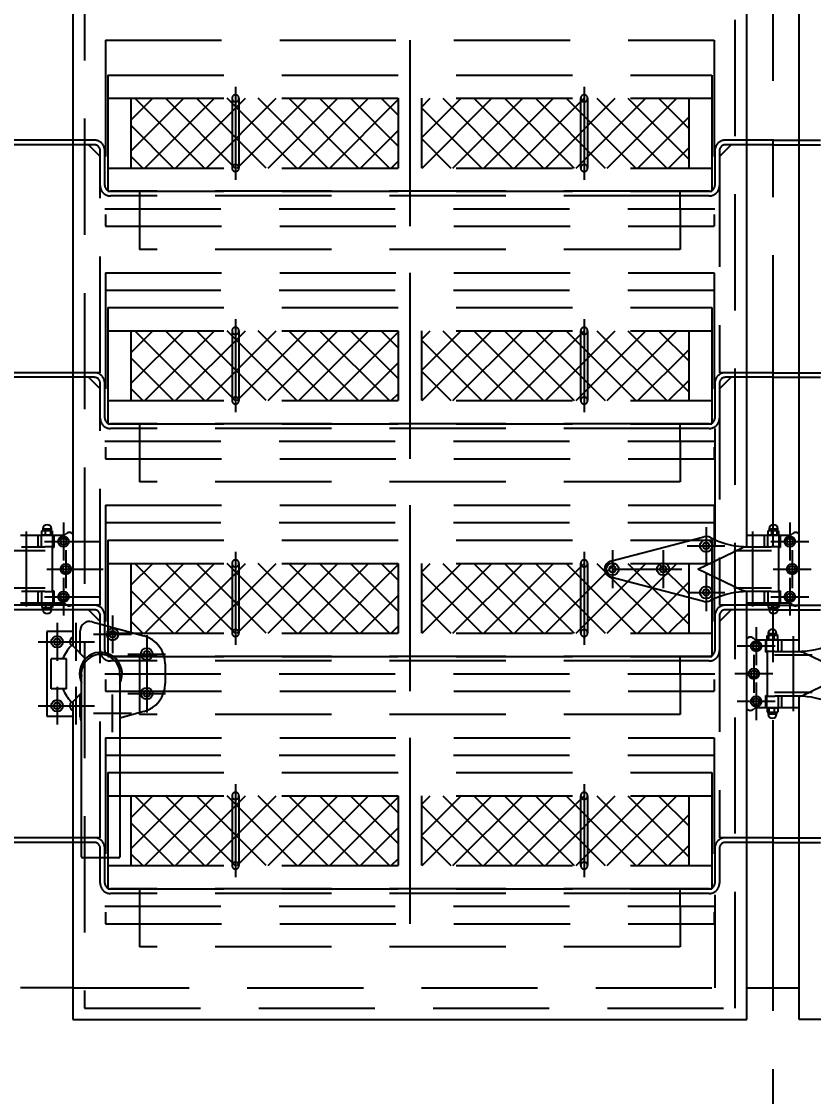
# Model space of a CAD drawing. Header units: inches. Extents: x -500 to 11380, y -200 to 8200.
# Drawn here: x 1523 to 2205, y 4965 to 5889 of the extents above; entities that cross this region are included whole.
import ezdxf

# ---------------------------------------------------------------- set-up
doc = ezdxf.new("R2010")
doc.units = ezdxf.units.IN
doc.header["$LTSCALE"] = 200
doc.linetypes.add('CENTER', pattern=[2, 1.25, -0.25, 0.25, -0.25])
doc.linetypes.add('DASHED', pattern=[0.75, 0.5, -0.25])
for name, color, linetype in [('1轮廓实线层', 7, 'Continuous'), ('3中心线层', 1, 'CENTER'), ('4虚线层', 6, 'DASHED'), ('7标注层', 4, 'Continuous')]:
    doc.layers.add(name, color=color, linetype=linetype)
doc.styles.add('TH_GBDIM', font='romans.shx', dxfattribs={"width": 0.8, "bigfont": 'gbcbig.shx'})
doc.dimstyles.new('TH_GBDIM', dxfattribs={"dimscale": 20, "dimtxt": 3.5, "dimasz": 2.5, "dimexe": 2, "dimexo": 0, "dimgap": 1.5, "dimtad": 1, "dimdec": 1, "dimdsep": 46, "dimtxsty": 'TH_GBDIM', "dimcen": 2.5, "dimclrd": 130, "dimclre": 130, "dimclrt": 3, "dimadec": 0, "dimazin": 2, "dimtfac": 0.714286, "dimtdec": 1, "dimtmove": 0, "dimatfit": 3, "dimfxl": 0, "dimtzin": 0, "dimlwd": -1, "dimlwe": -1, "dimarcsym": 0})

# ---------------------------------------------------------------- blocks, each defined once
blk = doc.blocks.new('*D43')
at = {"layer": '7标注层', "color": 130, "transparency": 16777216}
for p, q in [((1779.97, 7188.32), (693.84, 7188.32)), ((733.84, 4238.32), (733.84, 7138.32)), ((919.97, 4188.32), (693.84, 4188.32))]:
    blk.add_line(p, q, dxfattribs=at)
for points in [[(725.51, 7138.32), (742.17, 7138.32), (733.84, 7188.32)], [(725.51, 4238.32), (742.17, 4238.32), (733.84, 4188.32)]]:
    blk.add_solid(points, dxfattribs=at)
at = {"layer": 'Defpoints', "color": 0, "transparency": 16777216}
for p in [(733.84, 7188.32), (1779.97, 7188.32), (919.97, 4188.32)]:
    blk.add_point(p, dxfattribs=at)
at = {"layer": '7标注层', "color": 3, "transparency": 16777216, "insert": (668.84, 5688.32), "char_height": 70, "attachment_point": 5, "rotation": 90, "style": 'TH_GBDIM'}
blk.add_mtext('3000', dxfattribs=at)

msp = doc.modelspace()

# ---------------------------------------------------------------- hatches: boundary and pattern name
at = {"layer": '4虚线层'}
h = msp.add_hatch(dxfattribs=at)
h.set_pattern_fill('多孔材料', color=256, scale=15)
h.set_pattern_definition([(45, (1456.204, 5351.455), (-13.25825, 13.25825), []), (135, (1456.204, 5351.455), (-13.25825, -13.25825), [])])
h.paths.add_polyline_path([(1617.47, 5823.32), (1617.47, 5763.32), (1847.47, 5763.32), (1847.47, 5823.32)])
h.paths.add_polyline_path([(1867.47, 5823.32), (1867.47, 5763.32), (2097.47, 5763.32), (2097.47, 5823.32)])
h = msp.add_hatch(dxfattribs=at)
h.set_pattern_fill('多孔材料', color=256, scale=15)
h.set_pattern_definition([(45, (1456.204, 5151.455), (-13.25825, 13.25825), []), (135, (1456.204, 5151.455), (-13.25825, -13.25825), [])])
h.paths.add_polyline_path([(1617.47, 5623.32), (1617.47, 5563.32), (1847.47, 5563.32), (1847.47, 5623.32)])
h.paths.add_polyline_path([(1867.47, 5623.32), (1867.47, 5563.32), (2097.47, 5563.32), (2097.47, 5623.32)])
h = msp.add_hatch(dxfattribs=at)
h.set_pattern_fill('多孔材料', color=256, scale=15)
h.set_pattern_definition([(45, (1456.204, 4951.455), (-13.25825, 13.25825), []), (135, (1456.204, 4951.455), (-13.25825, -13.25825), [])])
h.paths.add_polyline_path([(1617.47, 5423.32), (1617.47, 5363.32), (1847.47, 5363.32), (1847.47, 5423.32)])
h.paths.add_polyline_path([(1867.47, 5423.32), (1867.47, 5363.32), (2097.47, 5363.32), (2097.47, 5423.32)])
h = msp.add_hatch(dxfattribs=at)
h.set_pattern_fill('多孔材料', color=256, scale=15)
h.set_pattern_definition([(45, (1456.204, 4751.455), (-13.25825, 13.25825), []), (135, (1456.204, 4751.455), (-13.25825, -13.25825), [])])
h.paths.add_polyline_path([(1617.47, 5223.32), (1617.47, 5163.32), (1847.47, 5163.32), (1847.47, 5223.32)])
h.paths.add_polyline_path([(1867.47, 5223.32), (1867.47, 5163.32), (2097.47, 5163.32), (2097.47, 5223.32)])

# ---------------------------------------------------------------- linework, layer by layer
at = {"layer": '1轮廓实线层', "color": 0}
for p, q in [((2192.47, 5347.57), (2192.47, 6351.57)), ((1567.47, 6244.37), (1567.47, 5352.26)), ((2147.47, 5437.57), (2147.47, 6249.07)), ((1522.47, 5447.57), (1537.75, 5447.57)), ((1537.75, 5446.87), (1537.75, 5447.57)), ((1537.75, 5447.57), (1539.15, 5447.57)), ((1537.75, 5438.27), (1537.75, 5446.87)), ((1539.15, 5447.57), (1541.12, 5447.57)), ((1540.42, 5438.27), (1540.42, 5446.87)), ((1541.23, 5451.45), (1540.91, 5451.34)), ((1540.91, 5447.79), (1540.91, 5451.34)), ((1540.91, 5447.79), (1541.23, 5447.68)), ((1541.12, 5447.57), (1549.71, 5447.57)), ((1541.41, 5451.57), (1541.21, 5451.49)), ((1541.21, 5447.64), (1541.41, 5447.57)), ((1541.41, 5451.57), (1542.49, 5451.57)), ((1541.81, 5452.97), (1541.81, 5451.57)), ((1541.81, 5452.97), (1549.01, 5452.97)), ((1546.32, 5451.57), (1542.49, 5451.57)), ((1544.07, 5451.34), (1546.32, 5451.57)), ((1544.07, 5447.79), (1544.07, 5451.34)), ((1546.32, 5447.57), (1544.07, 5447.79)), ((1546.32, 5451.57), (1548.57, 5451.34)), ((1546.32, 5451.57), (1549.24, 5451.57)), ((1548.57, 5447.79), (1546.32, 5447.57)), ((1548.57, 5451.34), (1549.24, 5451.57)), ((1548.57, 5447.79), (1548.57, 5451.34)), ((1549.24, 5447.57), (1548.57, 5447.79)), ((1549.01, 5451.57), (1549.01, 5452.97)), ((1549.24, 5451.57), (1549.59, 5451.45)), ((1549.24, 5451.57), (1549.41, 5451.57)), ((1549.59, 5447.68), (1549.24, 5447.57)), ((1549.61, 5451.49), (1549.41, 5451.57)), ((1549.41, 5447.57), (1549.61, 5447.64)), ((1549.71, 5447.57), (1551.11, 5447.57)), ((1549.91, 5447.79), (1549.91, 5451.34)), ((1550.41, 5438.27), (1550.41, 5446.87)), ((1551.11, 5446.87), (1551.11, 5447.57)), ((1551.11, 5447.57), (1559.31, 5447.57)), ((1551.11, 5446.87), (1551.11, 5436.87)), ((2147.47, 5447.57), (2162.75, 5447.57)), ((2162.75, 5446.87), (2162.75, 5447.57)), ((2162.75, 5447.57), (2164.15, 5447.57)), ((2162.75, 5438.27), (2162.75, 5446.87)), ((2164.15, 5447.57), (2166.12, 5447.57)), ((2165.42, 5438.27), (2165.42, 5446.87)), ((2166.23, 5451.45), (2165.91, 5451.34)), ((2165.91, 5447.79), (2165.91, 5451.34)), ((2165.91, 5447.79), (2166.23, 5447.68)), ((2166.12, 5447.57), (2174.71, 5447.57)), ((2166.41, 5451.57), (2166.21, 5451.49)), ((2166.21, 5447.64), (2166.41, 5447.57)), ((2166.41, 5451.57), (2167.49, 5451.57)), ((2166.81, 5452.97), (2166.81, 5451.57)), ((2166.81, 5452.97), (2174.01, 5452.97)), ((2171.32, 5451.57), (2167.49, 5451.57)), ((2169.07, 5451.34), (2171.32, 5451.57)), ((2169.07, 5447.79), (2169.07, 5451.34)), ((2171.32, 5447.57), (2169.07, 5447.79)), ((2171.32, 5451.57), (2173.57, 5451.34)), ((2171.32, 5451.57), (2174.24, 5451.57)), ((2173.57, 5447.79), (2171.32, 5447.57)), ((2173.57, 5451.34), (2174.24, 5451.57)), ((2173.57, 5447.79), (2173.57, 5451.34)), ((2174.24, 5447.57), (2173.57, 5447.79)), ((2174.01, 5451.57), (2174.01, 5452.97)), ((2174.24, 5451.57), (2174.59, 5451.45)), ((2174.24, 5451.57), (2174.41, 5451.57)), ((2174.59, 5447.68), (2174.24, 5447.57)), ((2174.61, 5451.49), (2174.41, 5451.57)), ((2174.41, 5447.57), (2174.61, 5447.64)), ((2174.71, 5447.57), (2176.11, 5447.57)), ((2174.91, 5447.79), (2174.91, 5451.34)), ((2175.41, 5438.27), (2175.41, 5446.87)), ((2176.11, 5446.87), (2176.11, 5447.57)), ((2176.11, 5447.57), (2184.31, 5447.57)), ((2176.11, 5446.87), (2176.11, 5436.87)), ((1523.31, 5437.57), (1543.4, 5437.57)), ((1549.71, 5437.57), (1543.4, 5437.57)), ((2030.14, 5425.09), (2110.39, 5446.06)), ((2148.31, 5437.57), (2168.4, 5437.57)), ((2174.71, 5437.57), (2168.4, 5437.57)), ((1549.91, 5399.77), (1549.91, 5436.87)), ((1551.11, 5436.87), (1549.91, 5436.87)), ((2105.3, 5418.32), (2144.08, 5436.99)), ((2174.91, 5399.77), (2174.91, 5436.87)), ((2176.11, 5436.87), (2174.91, 5436.87)), ((2110.39, 5390.58), (2030.14, 5411.54)), ((2144.08, 5399.64), (2105.3, 5418.32)), ((1543.4, 5399.07), (1523.31, 5399.07)), ((1537.75, 5389.77), (1537.75, 5398.37)), ((1540.42, 5398.37), (1540.42, 5389.77)), ((1543.4, 5399.07), (1549.71, 5399.07)), ((1549.91, 5399.77), (1551.11, 5399.77)), ((1550.41, 5398.37), (1550.41, 5389.77)), ((1551.11, 5399.77), (1551.11, 5389.77)), ((2147.47, 5030.82), (2147.47, 5399.07)), ((2168.4, 5399.07), (2148.31, 5399.07)), ((2162.75, 5389.77), (2162.75, 5398.37)), ((2165.42, 5398.37), (2165.42, 5389.77)), ((2168.4, 5399.07), (2174.71, 5399.07)), ((2174.91, 5399.77), (2176.11, 5399.77)), ((2175.41, 5398.37), (2175.41, 5389.77)), ((2176.11, 5399.77), (2176.11, 5389.77)), ((1537.75, 5389.07), (1522.47, 5389.07)), ((1537.75, 5389.07), (1537.75, 5389.77)), ((1539.15, 5389.07), (1537.75, 5389.07)), ((1541.12, 5389.07), (1539.15, 5389.07)), ((1541.23, 5388.95), (1540.91, 5388.84)), ((1540.91, 5388.84), (1540.91, 5385.29)), ((1540.91, 5385.29), (1541.23, 5385.18)), ((1549.71, 5389.07), (1541.12, 5389.07)), ((1541.41, 5389.07), (1541.21, 5388.99)), ((1541.21, 5385.14), (1541.41, 5385.07)), ((1541.41, 5385.07), (1542.49, 5385.07)), ((1541.81, 5385.07), (1541.81, 5383.67)), ((1547.87, 5383.67), (1541.81, 5383.67)), ((1546.32, 5385.07), (1542.49, 5385.07)), ((1544.07, 5388.84), (1546.32, 5389.07)), ((1544.07, 5388.84), (1544.07, 5385.29)), ((1546.32, 5385.07), (1544.07, 5385.29)), ((1546.32, 5389.07), (1548.57, 5388.84)), ((1548.57, 5385.29), (1546.32, 5385.07)), ((1549.24, 5385.07), (1546.32, 5385.07)), ((1549.01, 5383.67), (1547.87, 5383.67)), ((1548.57, 5388.84), (1549.24, 5389.07)), ((1548.57, 5388.84), (1548.57, 5385.29)), ((1549.24, 5385.07), (1548.57, 5385.29)), ((1549.01, 5383.67), (1549.01, 5385.07)), ((1549.24, 5389.07), (1549.59, 5388.95)), ((1549.59, 5385.18), (1549.24, 5385.07)), ((1549.41, 5385.07), (1549.24, 5385.07)), ((1549.61, 5388.99), (1549.41, 5389.07)), ((1549.41, 5385.07), (1549.61, 5385.14)), ((1551.11, 5389.07), (1549.71, 5389.07)), ((1549.91, 5388.84), (1549.91, 5385.29)), ((1550.41, 5389.77), (1551.11, 5389.77)), ((1551.11, 5389.77), (1551.11, 5389.07)), ((1559.31, 5389.07), (1551.11, 5389.07)), ((2162.75, 5389.07), (2147.47, 5389.07)), ((2162.75, 5389.07), (2162.75, 5389.77)), ((2164.15, 5389.07), (2162.75, 5389.07)), ((2166.12, 5389.07), (2164.15, 5389.07)), ((2166.23, 5388.95), (2165.91, 5388.84)), ((2165.91, 5388.84), (2165.91, 5385.29)), ((2165.91, 5385.29), (2166.23, 5385.18)), ((2174.71, 5389.07), (2166.12, 5389.07)), ((2166.41, 5389.07), (2166.21, 5388.99)), ((2166.21, 5385.14), (2166.41, 5385.07)), ((2166.41, 5385.07), (2167.49, 5385.07)), ((2166.81, 5385.07), (2166.81, 5383.67)), ((2172.87, 5383.67), (2166.81, 5383.67)), ((2171.32, 5385.07), (2167.49, 5385.07)), ((2169.07, 5388.84), (2171.32, 5389.07)), ((2169.07, 5388.84), (2169.07, 5385.29)), ((2171.32, 5385.07), (2169.07, 5385.29)), ((2171.32, 5389.07), (2173.57, 5388.84)), ((2173.57, 5385.29), (2171.32, 5385.07)), ((2174.24, 5385.07), (2171.32, 5385.07)), ((2174.01, 5383.67), (2172.87, 5383.67)), ((2173.57, 5388.84), (2174.24, 5389.07)), ((2173.57, 5388.84), (2173.57, 5385.29)), ((2174.24, 5385.07), (2173.57, 5385.29)), ((2174.01, 5383.67), (2174.01, 5385.07)), ((2174.24, 5389.07), (2174.59, 5388.95)), ((2174.59, 5385.18), (2174.24, 5385.07)), ((2174.41, 5385.07), (2174.24, 5385.07)), ((2174.61, 5388.99), (2174.41, 5389.07)), ((2174.41, 5385.07), (2174.61, 5385.14)), ((2176.11, 5389.07), (2174.71, 5389.07)), ((2174.91, 5388.84), (2174.91, 5385.29)), ((2175.41, 5389.77), (2176.11, 5389.77)), ((2176.11, 5389.77), (2176.11, 5389.07)), ((2184.31, 5389.07), (2176.11, 5389.07)), ((1584.02, 5373.04), (1628.52, 5360.86)), ((1544.97, 5364.82), (1544.97, 5291.82)), ((1567.47, 5364.82), (1544.97, 5364.82)), ((1573.91, 5345.82), (1573.91, 5365.33)), ((2155.62, 5357.57), (2163.82, 5357.57)), ((2163.82, 5356.87), (2163.82, 5357.57)), ((2163.82, 5357.57), (2165.22, 5357.57)), ((2164.52, 5356.87), (2163.82, 5356.87)), ((2163.82, 5346.87), (2163.82, 5356.87)), ((2164.52, 5348.27), (2164.52, 5356.87)), ((2165.02, 5357.79), (2165.02, 5361.34)), ((2165.22, 5357.57), (2173.81, 5357.57)), ((2165.52, 5361.57), (2165.32, 5361.49)), ((2165.32, 5357.64), (2165.52, 5357.57)), ((2165.34, 5361.45), (2165.7, 5361.57)), ((2165.7, 5357.57), (2165.34, 5357.68)), ((2165.52, 5361.57), (2165.7, 5361.57)), ((2165.7, 5361.57), (2166.37, 5361.34)), ((2165.7, 5361.57), (2168.62, 5361.57)), ((2166.37, 5357.79), (2165.7, 5357.57)), ((2165.92, 5362.97), (2165.92, 5361.57)), ((2165.92, 5362.97), (2167.06, 5362.97)), ((2166.37, 5361.34), (2168.62, 5361.57)), ((2166.37, 5357.79), (2166.37, 5361.34)), ((2168.62, 5357.57), (2166.37, 5357.79)), ((2167.06, 5362.97), (2173.12, 5362.97)), ((2168.62, 5361.57), (2170.87, 5361.34)), ((2168.62, 5361.57), (2172.44, 5361.57)), ((2170.87, 5357.79), (2168.62, 5357.57)), ((2170.87, 5357.79), (2170.87, 5361.34)), ((2173.52, 5361.57), (2172.44, 5361.57)), ((2173.12, 5361.57), (2173.12, 5362.97)), ((2173.72, 5361.49), (2173.52, 5361.57)), ((2173.52, 5357.57), (2173.72, 5357.64)), ((2174.02, 5361.34), (2173.7, 5361.45)), ((2173.7, 5357.68), (2174.02, 5357.79)), ((2173.81, 5357.57), (2175.78, 5357.57)), ((2174.02, 5357.79), (2174.02, 5361.34)), ((2174.51, 5348.27), (2174.51, 5356.87)), ((2175.78, 5357.57), (2177.18, 5357.57)), ((2177.18, 5357.57), (2177.18, 5356.87)), ((2177.18, 5357.57), (2192.47, 5357.57)), ((2177.18, 5356.87), (2177.18, 5348.27)), ((1567.38, 5352.35), (1578.52, 5341.21)), ((2165.02, 5346.87), (2163.82, 5346.87)), ((2165.02, 5346.87), (2165.02, 5309.77)), ((2171.54, 5347.57), (2165.22, 5347.57)), ((2171.54, 5347.57), (2191.63, 5347.57)), ((2195.86, 5346.99), (2234.64, 5328.32)), ((1561.97, 5341.32), (1548.97, 5341.32)), ((1548.97, 5315.32), (1548.97, 5341.32)), ((1561.97, 5315.32), (1561.97, 5341.32)), ((1646.91, 5336.74), (1646.91, 5319.89)), ((1607.92, 5326.19), (1607.91, 5326.06)), ((2234.64, 5328.32), (2195.86, 5309.64)), ((1574.91, 5170.94), (1574.91, 5326.06)), ((1607.91, 5326.06), (1607.91, 5170.94)), ((1561.97, 5315.32), (1548.97, 5315.32)), ((1574.91, 5311.82), (1567.38, 5304.28)), ((1573.91, 5291.3), (1573.91, 5310.82)), ((2163.82, 5299.77), (2163.82, 5309.77)), ((2163.82, 5309.77), (2165.02, 5309.77)), ((2164.52, 5308.37), (2164.52, 5299.77)), ((2165.22, 5309.07), (2171.54, 5309.07)), ((2191.63, 5309.07), (2171.54, 5309.07)), ((2174.51, 5308.37), (2174.51, 5299.77)), ((2177.18, 5308.37), (2177.18, 5299.77)), ((2192.47, 5030.82), (2192.47, 5309.07)), ((1551.37, 5301.71), (1551.37, 5299.92)), ((1567.47, 5304.37), (1567.47, 5030.82)), ((2163.82, 5299.07), (2155.62, 5299.07)), ((2163.82, 5299.77), (2163.82, 5299.07)), ((2165.22, 5299.07), (2163.82, 5299.07)), ((2165.02, 5298.84), (2165.02, 5295.29)), ((2173.81, 5299.07), (2165.22, 5299.07)), ((2165.52, 5299.07), (2165.32, 5298.99)), ((2165.34, 5298.95), (2165.7, 5299.07)), ((2165.7, 5299.07), (2166.37, 5298.84)), ((2166.37, 5298.84), (2168.62, 5299.07)), ((2166.37, 5298.84), (2166.37, 5295.29)), ((2168.62, 5299.07), (2170.87, 5298.84)), ((2170.87, 5298.84), (2170.87, 5295.29)), ((2173.72, 5298.99), (2173.52, 5299.07)), ((2174.02, 5298.84), (2173.7, 5298.95)), ((2175.78, 5299.07), (2173.81, 5299.07)), ((2174.02, 5298.84), (2174.02, 5295.29)), ((2177.18, 5299.07), (2175.78, 5299.07)), ((2177.18, 5299.77), (2177.18, 5299.07)), ((2192.47, 5299.07), (2177.18, 5299.07)), ((1544.97, 5291.82), (1567.47, 5291.82)), ((1628.52, 5295.78), (1607.91, 5290.13)), ((2165.32, 5295.14), (2165.52, 5295.07)), ((2165.7, 5295.07), (2165.34, 5295.18)), ((2165.7, 5295.07), (2165.52, 5295.07)), ((2166.37, 5295.29), (2165.7, 5295.07)), ((2168.62, 5295.07), (2165.7, 5295.07)), ((2165.92, 5295.07), (2165.92, 5293.67)), ((2173.12, 5293.67), (2165.92, 5293.67)), ((2168.62, 5295.07), (2166.37, 5295.29)), ((2170.87, 5295.29), (2168.62, 5295.07)), ((2168.62, 5295.07), (2172.44, 5295.07)), ((2173.52, 5295.07), (2172.44, 5295.07)), ((2173.12, 5293.67), (2173.12, 5295.07)), ((2173.52, 5295.07), (2173.72, 5295.14)), ((2173.7, 5295.18), (2174.02, 5295.29)), ((1606.91, 5169.94), (1575.91, 5169.94)), ((1567.47, 5058.32), (1522.47, 5058.32)), ((2147.47, 5058.32), (2192.47, 5058.32)), ((1567.47, 5030.82), (2147.47, 5030.82)), ((2772.47, 5030.82), (2192.47, 5030.82))]:
    msp.add_line(p, q, dxfattribs=at)
for centre, radius in [((1559.47, 5442.07), 4.5), ((2184.47, 5442.07), 4.5), ((1559.47, 5442.07), 2.75), ((2112.41, 5438.32), 5.3), ((2112.41, 5438.32), 2.75), ((2184.47, 5442.07), 2.75), ((1561.47, 5418.32), 4.5), ((1561.47, 5418.32), 2.75), ((2031.91, 5418.32), 5.3), ((2031.91, 5418.32), 2.75), ((2075.41, 5418.32), 5.3), ((2075.41, 5418.32), 2.75), ((2186.47, 5418.32), 4.5), ((2186.47, 5418.32), 2.75), ((2112.41, 5398.32), 5.3), ((2112.41, 5398.32), 2.75), ((1559.47, 5394.57), 4.5), ((1559.47, 5394.57), 2.75), ((2184.47, 5394.57), 4.5), ((2184.47, 5394.57), 2.75), ((1601.66, 5362.32), 2.75), ((1553.97, 5355.82), 5), ((1553.97, 5355.82), 2.75), ((2155.47, 5352.07), 4.5), ((2155.47, 5352.07), 2.75), ((1631.1, 5345.32), 5), ((1631.1, 5345.32), 2.75), ((2153.47, 5328.32), 4.5), ((2153.47, 5328.32), 2.75), ((1631.1, 5311.32), 5), ((1631.1, 5311.32), 2.75), ((2155.47, 5304.57), 4.5), ((1553.97, 5300.82), 5), ((1553.97, 5300.82), 2.75), ((2155.47, 5304.57), 2.75)]:
    msp.add_circle(centre, radius, dxfattribs=at)
for centre, radius, start, end in [((1545.41, 5452.97), 3.6, 0, 180), ((2170.41, 5452.97), 3.6, 0, 180), ((1541.12, 5446.87), 0.699, 90.06523, 180.05687), ((1549.71, 5446.87), 0.7, 0, 90), ((1559.31, 5450.57), 3, 270, 317.26789), ((1564.45, 5445.82), 4, 41.07671, 137.26789), ((2166.12, 5446.87), 0.699, 90.06523, 180.05687), ((2174.71, 5446.87), 0.7, 0, 90), ((2184.31, 5450.57), 3, 270, 317.26789), ((2189.45, 5445.82), 4, 41.07582, 137.26789), ((1541.12, 5438.26), 0.699, 179.94313, 269.93477), ((1549.21, 5436.87), 0.7, 0, 90), ((1549.71, 5438.27), 0.7, 270, 0), ((2112.41, 5438.32), 8, 62.60064, 104.64324), ((2148.31, 5507.57), 70, 242.60064, 266.57177), ((2147.06, 5436.88), 0.7, 88.99402, 115.71535), ((2148.31, 5507.57), 70, 268.99402, 270), ((2166.12, 5438.26), 0.699, 179.94313, 269.93477), ((2174.21, 5436.87), 0.7, 0, 90), ((2174.71, 5438.27), 0.7, 270, 0), ((2031.91, 5418.32), 7, 104.64324, 255.35676), ((1541.12, 5398.37), 0.699, 90.06523, 180.05687), ((1549.21, 5399.77), 0.7, 270, 0), ((1549.71, 5398.37), 0.7, 0, 90), ((2112.41, 5398.32), 8, 255.35676, 297.39936), ((2148.31, 5329.07), 70, 93.42823, 117.39936), ((2147.06, 5399.75), 0.7, 244.28465, 271.00598), ((2148.31, 5329.07), 70, 90, 91.00598), ((2166.12, 5398.37), 0.699, 90.06523, 180.05687), ((2174.21, 5399.77), 0.7, 270, 0), ((2174.71, 5398.37), 0.7, 0, 90), ((1541.12, 5389.76), 0.699, 179.93338, 269.93477), ((1545.41, 5383.67), 3.6, 180, 0), ((1549.71, 5389.77), 0.7, 270, 0), ((1559.31, 5386.07), 3, 42.73211, 90), ((1564.45, 5390.82), 4, 222.73211, 318.92329), ((2166.12, 5389.76), 0.699, 179.93338, 269.93477), ((2170.41, 5383.67), 3.6, 180, 0), ((2174.71, 5389.77), 0.7, 270, 0), ((2184.31, 5386.07), 3, 42.73211, 90), ((2189.45, 5390.82), 4, 222.73211, 318.92418), ((1581.91, 5365.33), 8, 74.67849, 180), ((1601.66, 5362.32), 5, 95.02455, 54.33243), ((2169.52, 5362.97), 3.6, 0, 180), ((1569.97, 5355.82), 5, 120.00022, 221.18454), ((1569.97, 5355.82), 2.75, 155.38086, 204.61914), ((1621.91, 5336.74), 25, 0, 74.67849), ((2150.48, 5355.82), 4, 42.73211, 138.92418), ((2155.62, 5360.57), 3, 222.73211, 270), ((2165.22, 5356.87), 0.7, 90, 180), ((2173.81, 5356.87), 0.699, 359.93338, 89.93477), ((2191.63, 5417.57), 70, 273.42823, 297.39936), ((1591.41, 5328.32), 35, 136.68541, 158.19625), ((1566.67, 5351.64), 1, 45, 136.68541), ((1591.41, 5328.32), 16.64, 352.66867, 187.33133), ((1591.41, 5328.32), 18.48, 333.21793, 135), ((2165.22, 5348.27), 0.7, 180, 270), ((2165.72, 5346.87), 0.7, 90, 180), ((2173.81, 5348.26), 0.699, 270.06523, 0.05687), ((2191.63, 5417.57), 70, 270, 271.00598), ((2192.87, 5346.88), 0.7, 64.28465, 91.00598), ((1591.41, 5328.32), 18.22, 138.14609, 205.10187), ((1621.91, 5319.89), 25, 285.32151, 0), ((1591.41, 5328.32), 35, 201.80375, 223.31459), ((2165.22, 5308.37), 0.7, 90, 180), ((2165.72, 5309.77), 0.7, 180, 270), ((2173.81, 5308.37), 0.699, 359.94313, 89.93477), ((2191.63, 5239.07), 70, 88.99402, 90), ((2192.87, 5309.75), 0.7, 268.99402, 295.71535), ((2191.63, 5239.07), 70, 62.60064, 86.57177), ((1569.97, 5300.82), 5, 138.81524, 239.99978), ((1566.67, 5304.99), 1, 223.31459, 315), ((1569.97, 5300.82), 2.75, 155.38086, 204.61914), ((2155.62, 5296.07), 3, 90, 137.26789), ((2165.22, 5299.77), 0.7, 180, 270), ((2173.81, 5299.77), 0.699, 270.06523, 0.05687), ((1581.91, 5291.3), 8, 180, 208.95502), ((2150.48, 5300.82), 4, 221.07582, 317.26789), ((2169.52, 5293.67), 3.6, 180, 0), ((1575.91, 5170.94), 1, 180, 270), ((1606.91, 5170.94), 1, 270, 0)]:
    msp.add_arc(centre, radius, start, end, dxfattribs=at)
for centre, major_axis, start_param, end_param in [((1539.16, 5438.27), (-1.4, 0), 0, 0.523599), ((2164.16, 5438.27), (-1.4, 0), 0, 0.523599), ((1539.16, 5398.37), (1.4, 0), 2.617994, 3.141593), ((2164.16, 5398.37), (1.4, 0), 2.617994, 3.141593), ((2175.78, 5348.27), (-1.4, 0), 2.617994, 3.141593), ((2175.78, 5308.37), (1.4, 0), 0, 0.523599)]:
    msp.add_ellipse(centre, major_axis=major_axis, ratio=0.99788, start_param=start_param, end_param=end_param, dxfattribs=at)
for points, knots in [([(1540.91, 5451.34), (1540.93, 5451.34), (1541.45, 5451.48), (1541.97, 5451.52), (1542.49, 5451.57)], [0, 0, 0, 0, 0.027012, 1, 1, 1, 1]), ([(1542.49, 5447.57), (1541.97, 5447.61), (1541.45, 5447.65), (1540.93, 5447.79), (1540.91, 5447.79)], [0, 0, 0, 0, 0.972988, 1, 1, 1, 1]), ([(1542.49, 5451.57), (1542.88, 5451.54), (1543.41, 5451.51), (1543.94, 5451.37), (1544.07, 5451.34)], [0, 0, 0, 0, 0.746922, 1, 1, 1, 1]), ([(1544.07, 5447.79), (1543.94, 5447.76), (1543.41, 5447.62), (1542.88, 5447.59), (1542.49, 5447.57)], [0, 0, 0, 0, 0.25307, 1, 1, 1, 1]), ([(2165.91, 5451.34), (2165.93, 5451.34), (2166.45, 5451.48), (2166.97, 5451.52), (2167.49, 5451.57)], [0, 0, 0, 0, 0.027012, 1, 1, 1, 1]), ([(2167.49, 5447.57), (2166.97, 5447.61), (2166.45, 5447.65), (2165.93, 5447.79), (2165.91, 5447.79)], [0, 0, 0, 0, 0.972988, 1, 1, 1, 1]), ([(2167.49, 5451.57), (2167.88, 5451.54), (2168.41, 5451.51), (2168.94, 5451.37), (2169.07, 5451.34)], [0, 0, 0, 0, 0.746922, 1, 1, 1, 1]), ([(2169.07, 5447.79), (2168.94, 5447.76), (2168.41, 5447.62), (2167.88, 5447.59), (2167.49, 5447.57)], [0, 0, 0, 0, 0.25307, 1, 1, 1, 1]), ([(2146.76, 5437.51), (2146.76, 5437.51), (2146.76, 5437.51), (2146.74, 5437.5), (2146.69, 5437.49), (2146.59, 5437.47), (2146.29, 5437.41), (2145.44, 5437.24), (2144.64, 5437.09), (2144.08, 5436.99)], [0, 0, 0, 0, 0.010713, 0.032981, 0.059033, 0.094282, 0.166305, 0.417106, 1, 1, 1, 1]), ([(2144.12, 5437.69), (2144.21, 5437.69), (2144.83, 5437.65), (2145.75, 5437.61), (2146.59, 5437.59), (2146.93, 5437.58), (2147.06, 5437.58), (2147.07, 5437.58), (2147.08, 5437.58)], [0, 0, 0, 0, 0.075298, 0.534146, 0.782027, 0.863956, 0.946773, 1, 1, 1, 1]), ([(2146.76, 5399.12), (2146.76, 5399.12), (2146.75, 5399.13), (2146.7, 5399.14), (2146.55, 5399.17), (2146.16, 5399.25), (2145.47, 5399.38), (2144.73, 5399.52), (2144.24, 5399.61), (2144.08, 5399.64)], [0, 0, 0, 0, 0.024263, 0.041134, 0.1028, 0.222934, 0.488793, 0.833929, 1, 1, 1, 1]), ([(2147.08, 5399.05), (2147.07, 5399.05), (2147.05, 5399.05), (2146.87, 5399.05), (2146.45, 5399.04), (2145.52, 5399.01), (2144.67, 5398.97), (2144.12, 5398.94)], [0, 0, 0, 0, 0.06543, 0.14666, 0.27741, 0.533521, 1, 1, 1, 1]), ([(1540.91, 5388.84), (1541.04, 5388.87), (1541.56, 5389.01), (1542.09, 5389.04), (1542.49, 5389.07)], [0, 0, 0, 0, 0.25306, 1, 1, 1, 1]), ([(1542.49, 5385.07), (1542.09, 5385.09), (1541.56, 5385.12), (1541.04, 5385.26), (1540.91, 5385.29)], [0, 0, 0, 0, 0.746947, 1, 1, 1, 1]), ([(1542.49, 5389.07), (1543, 5389.02), (1543.53, 5388.98), (1544.05, 5388.84), (1544.07, 5388.84)], [0, 0, 0, 0, 0.973025, 1, 1, 1, 1]), ([(1544.07, 5385.29), (1544.05, 5385.29), (1543.53, 5385.15), (1543, 5385.11), (1542.49, 5385.07)], [0, 0, 0, 0, 0.026975, 1, 1, 1, 1]), ([(2165.91, 5388.84), (2166.04, 5388.87), (2166.56, 5389.01), (2167.09, 5389.04), (2167.49, 5389.07)], [0, 0, 0, 0, 0.25306, 1, 1, 1, 1]), ([(2167.49, 5385.07), (2167.09, 5385.09), (2166.56, 5385.12), (2166.04, 5385.26), (2165.91, 5385.29)], [0, 0, 0, 0, 0.746947, 1, 1, 1, 1]), ([(2167.49, 5389.07), (2168, 5389.02), (2168.53, 5388.98), (2169.05, 5388.84), (2169.07, 5388.84)], [0, 0, 0, 0, 0.973025, 1, 1, 1, 1]), ([(2169.07, 5385.29), (2169.05, 5385.29), (2168.53, 5385.15), (2168, 5385.11), (2167.49, 5385.07)], [0, 0, 0, 0, 0.026975, 1, 1, 1, 1]), ([(1604.57, 5366.38), (1604.54, 5366.4), (1604.11, 5366.7), (1603.09, 5367.12), (1601.95, 5367.34), (1601.31, 5367.3), (1601.22, 5367.3)], [0, 0, 0, 0, 0.035873, 0.44967, 0.927062, 1, 1, 1, 1]), ([(2170.87, 5361.34), (2170.88, 5361.34), (2171.4, 5361.48), (2171.93, 5361.52), (2172.44, 5361.57)], [0, 0, 0, 0, 0.026975, 1, 1, 1, 1]), ([(2172.44, 5357.57), (2171.93, 5357.61), (2171.4, 5357.65), (2170.88, 5357.79), (2170.87, 5357.79)], [0, 0, 0, 0, 0.973025, 1, 1, 1, 1]), ([(2172.44, 5361.57), (2172.84, 5361.54), (2173.37, 5361.51), (2173.89, 5361.37), (2174.02, 5361.34)], [0, 0, 0, 0, 0.746947, 1, 1, 1, 1]), ([(2174.02, 5357.79), (2173.89, 5357.76), (2173.37, 5357.62), (2172.84, 5357.59), (2172.44, 5357.57)], [0, 0, 0, 0, 0.25306, 1, 1, 1, 1]), ([(2192.86, 5347.58), (2192.87, 5347.58), (2192.88, 5347.58), (2193.06, 5347.58), (2193.48, 5347.59), (2194.42, 5347.62), (2195.27, 5347.66), (2195.81, 5347.69)], [0, 0, 0, 0, 0.06543, 0.14666, 0.27741, 0.533521, 1, 1, 1, 1]), ([(2193.17, 5347.51), (2193.18, 5347.51), (2193.18, 5347.51), (2193.23, 5347.5), (2193.38, 5347.47), (2193.78, 5347.38), (2194.46, 5347.25), (2195.2, 5347.11), (2195.7, 5347.02), (2195.86, 5346.99)], [0, 0, 0, 0, 0.024263, 0.041134, 0.1028, 0.222934, 0.488793, 0.833929, 1, 1, 1, 1]), ([(1578.52, 5341.21), (1578.52, 5341.2), (1578.5, 5341.18), (1578.38, 5341.06), (1578.2, 5340.88), (1578, 5340.67), (1577.89, 5340.53), (1577.84, 5340.47)], [0, 0, 0, 0, 0.21435, 0.428708, 0.643211, 0.857728, 1, 1, 1, 1]), ([(1574.91, 5326.06), (1574.91, 5326.08), (1574.91, 5326.12), (1574.91, 5326.16), (1574.9, 5326.19)], [0, 0, 0, 0, 0.354179, 1, 1, 1, 1]), ([(2195.81, 5308.94), (2195.73, 5308.95), (2195.1, 5308.98), (2194.19, 5309.02), (2193.34, 5309.05), (2193.01, 5309.05), (2192.88, 5309.05), (2192.86, 5309.05), (2192.86, 5309.05)], [0, 0, 0, 0, 0.075298, 0.534146, 0.782027, 0.863956, 0.946773, 1, 1, 1, 1]), ([(2193.17, 5309.12), (2193.17, 5309.12), (2193.18, 5309.12), (2193.2, 5309.13), (2193.25, 5309.14), (2193.34, 5309.16), (2193.65, 5309.22), (2194.49, 5309.39), (2195.3, 5309.54), (2195.86, 5309.64)], [0, 0, 0, 0, 0.010713, 0.032981, 0.059033, 0.094282, 0.166305, 0.417106, 1, 1, 1, 1]), ([(2170.87, 5298.84), (2171, 5298.87), (2171.52, 5299.01), (2172.05, 5299.04), (2172.44, 5299.07)], [0, 0, 0, 0, 0.25307, 1, 1, 1, 1]), ([(2172.44, 5299.07), (2172.96, 5299.02), (2173.49, 5298.98), (2174.01, 5298.84), (2174.02, 5298.84)], [0, 0, 0, 0, 0.972988, 1, 1, 1, 1]), ([(2172.44, 5295.07), (2172.05, 5295.09), (2171.52, 5295.12), (2171, 5295.26), (2170.87, 5295.29)], [0, 0, 0, 0, 0.746922, 1, 1, 1, 1]), ([(2174.02, 5295.29), (2174.01, 5295.29), (2173.49, 5295.15), (2172.96, 5295.11), (2172.44, 5295.07)], [0, 0, 0, 0, 0.027012, 1, 1, 1, 1])]:
    msp.add_open_spline(points, degree=3, knots=knots, dxfattribs=at)
at = {"layer": '3中心线层'}
for p, q in [((2169.97, 7288.32), (2169.97, 4108.32)), ((1857.47, 5873.32), (1857.47, 5713.32)), ((1707.47, 5833.32), (1707.47, 5753.32)), ((2007.47, 5833.32), (2007.47, 5753.32)), ((1857.47, 5673.32), (1857.47, 5513.32)), ((1707.47, 5633.32), (1707.47, 5553.32)), ((2007.47, 5633.32), (2007.47, 5553.32)), ((1857.47, 5473.32), (1857.47, 5313.32)), ((1559.47, 5458.32), (1559.47, 5425.82)), ((2184.47, 5458.32), (2184.47, 5425.82)), ((1527.47, 5450.57), (1527.47, 5418.07)), ((2112.41, 5454.57), (2112.41, 5422.07)), ((2152.47, 5450.57), (2152.47, 5418.07)), ((1543.22, 5442.07), (1575.72, 5442.07)), ((1559.22, 5442.07), (1591.72, 5442.07)), ((2096.16, 5438.32), (2128.66, 5438.32)), ((2168.22, 5442.07), (2200.72, 5442.07)), ((1511.22, 5434.32), (1543.72, 5434.32)), ((1561.47, 5434.57), (1561.47, 5402.07)), ((1707.47, 5433.32), (1707.47, 5353.32)), ((2007.47, 5433.32), (2007.47, 5353.32)), ((2031.91, 5434.57), (2031.91, 5402.07)), ((2075.41, 5434.57), (2075.41, 5402.07)), ((2136.22, 5434.32), (2168.72, 5434.32)), ((2186.47, 5434.57), (2186.47, 5402.07)), ((1527.47, 5418.57), (1527.47, 5386.07)), ((1545.22, 5418.32), (1577.72, 5418.32)), ((1559.47, 5410.82), (1559.47, 5378.32)), ((1561.22, 5418.32), (1593.72, 5418.32)), ((2031.66, 5418.32), (2064.16, 5418.32)), ((2059.16, 5418.32), (2091.66, 5418.32)), ((2112.41, 5414.57), (2112.41, 5382.07)), ((2152.47, 5418.57), (2152.47, 5386.07)), ((2170.22, 5418.32), (2202.72, 5418.32)), ((2184.47, 5410.82), (2184.47, 5378.32)), ((1511.22, 5402.32), (1543.72, 5402.32)), ((2136.22, 5402.32), (2168.72, 5402.32)), ((1543.22, 5394.57), (1575.72, 5394.57)), ((1559.22, 5394.57), (1591.72, 5394.57)), ((2096.16, 5398.32), (2128.66, 5398.32)), ((2168.22, 5394.57), (2200.72, 5394.57)), ((1601.66, 5378.57), (1601.66, 5346.07)), ((1553.97, 5372.07), (1553.97, 5339.57)), ((1569.97, 5372.07), (1569.97, 5339.57)), ((2155.47, 5368.32), (2155.47, 5335.82)), ((1537.72, 5355.82), (1570.22, 5355.82)), ((1553.72, 5355.82), (1586.22, 5355.82)), ((1585.41, 5362.32), (1617.91, 5362.32)), ((1631.1, 5361.57), (1631.1, 5329.07)), ((2187.47, 5360.57), (2187.47, 5328.07)), ((1614.85, 5345.32), (1647.35, 5345.32)), ((2171.72, 5352.07), (2139.22, 5352.07)), ((2153.47, 5344.57), (2153.47, 5312.07)), ((2203.72, 5344.32), (2171.22, 5344.32)), ((1631.1, 5327.57), (1631.1, 5295.07)), ((2169.72, 5328.32), (2137.22, 5328.32)), ((2187.47, 5328.57), (2187.47, 5296.07)), ((1553.97, 5317.07), (1553.97, 5284.57)), ((1569.97, 5317.07), (1569.97, 5284.57)), ((2155.47, 5320.82), (2155.47, 5288.32)), ((1601.66, 5278.07), (1601.66, 5310.57)), ((1614.85, 5311.32), (1647.35, 5311.32)), ((2203.72, 5312.32), (2171.22, 5312.32)), ((1537.72, 5300.82), (1570.22, 5300.82)), ((1553.72, 5300.82), (1586.22, 5300.82)), ((2171.72, 5304.57), (2139.22, 5304.57)), ((1585.41, 5294.32), (1617.91, 5294.32)), ((1857.47, 5273.32), (1857.47, 5113.32)), ((1707.47, 5233.32), (1707.47, 5153.32)), ((2007.47, 5233.32), (2007.47, 5153.32))]:
    msp.add_line(p, q, dxfattribs=at)
at = {"layer": '4虚线层'}
for p, q in [((1577.47, 6555.82), (1577.47, 5040.82)), ((2137.47, 5040.82), (2137.47, 6555.82)), ((1595.47, 5873.32), (1595.47, 5713.32)), ((1595.47, 5873.32), (2119.47, 5873.32)), ((2119.47, 5873.32), (2119.47, 5713.32)), ((1597.47, 5843.32), (1597.47, 5743.32)), ((1597.47, 5843.32), (2117.47, 5843.32)), ((2117.47, 5843.32), (2117.47, 5743.32)), ((1597.47, 5823.32), (2117.47, 5823.32)), ((1617.47, 5823.32), (1617.47, 5763.32)), ((1704.47, 5823.32), (1704.47, 5763.32)), ((1710.47, 5823.32), (1710.47, 5763.32)), ((1847.47, 5823.32), (1847.47, 5763.32)), ((1867.47, 5823.32), (1867.47, 5763.32)), ((2004.47, 5823.32), (2004.47, 5763.32)), ((2010.47, 5823.32), (2010.47, 5763.32)), ((2097.47, 5823.32), (2097.47, 5763.32)), ((1597.47, 5763.32), (2117.47, 5763.32)), ((1597.47, 5743.32), (2117.47, 5743.32)), ((1595.47, 5713.32), (2119.47, 5713.32)), ((1595.47, 5673.32), (1595.47, 5513.32)), ((1595.47, 5673.32), (2119.47, 5673.32)), ((2119.47, 5673.32), (2119.47, 5513.32)), ((1597.47, 5643.32), (1597.47, 5543.32)), ((1597.47, 5643.32), (2117.47, 5643.32)), ((2117.47, 5643.32), (2117.47, 5543.32)), ((1597.47, 5623.32), (2117.47, 5623.32)), ((1617.47, 5623.32), (1617.47, 5563.32)), ((1704.47, 5623.32), (1704.47, 5563.32)), ((1710.47, 5623.32), (1710.47, 5563.32)), ((1847.47, 5623.32), (1847.47, 5563.32)), ((1867.47, 5623.32), (1867.47, 5563.32)), ((2004.47, 5623.32), (2004.47, 5563.32)), ((2010.47, 5623.32), (2010.47, 5563.32)), ((2097.47, 5623.32), (2097.47, 5563.32)), ((1597.47, 5563.32), (2117.47, 5563.32)), ((1597.47, 5543.32), (2117.47, 5543.32)), ((1595.47, 5513.32), (2119.47, 5513.32)), ((1595.47, 5473.32), (1595.47, 5313.32)), ((1595.47, 5473.32), (2119.47, 5473.32)), ((2119.47, 5473.32), (2119.47, 5313.32)), ((1597.47, 5443.32), (1597.47, 5343.32)), ((1597.47, 5443.32), (2117.47, 5443.32)), ((2117.47, 5443.32), (2117.47, 5343.32)), ((1597.47, 5423.32), (2117.47, 5423.32)), ((1617.47, 5423.32), (1617.47, 5363.32)), ((1704.47, 5423.32), (1704.47, 5363.32)), ((1710.47, 5423.32), (1710.47, 5363.32)), ((1847.47, 5423.32), (1847.47, 5363.32)), ((1867.47, 5423.32), (1867.47, 5363.32)), ((2004.47, 5423.32), (2004.47, 5363.32)), ((2010.47, 5423.32), (2010.47, 5363.32)), ((2097.47, 5423.32), (2097.47, 5363.32)), ((1597.47, 5363.32), (2117.47, 5363.32)), ((1597.47, 5343.32), (2117.47, 5343.32)), ((1595.47, 5313.32), (2119.47, 5313.32)), ((1595.47, 5273.32), (1595.47, 5113.32)), ((1595.47, 5273.32), (2119.47, 5273.32)), ((2119.47, 5273.32), (2119.47, 5113.32)), ((1597.47, 5243.32), (1597.47, 5143.32)), ((1597.47, 5243.32), (2117.47, 5243.32)), ((2117.47, 5243.32), (2117.47, 5143.32)), ((1597.47, 5223.32), (2117.47, 5223.32)), ((1617.47, 5223.32), (1617.47, 5163.32)), ((1704.47, 5223.32), (1704.47, 5163.32)), ((1710.47, 5223.32), (1710.47, 5163.32)), ((1847.47, 5223.32), (1847.47, 5163.32)), ((1867.47, 5223.32), (1867.47, 5163.32)), ((2004.47, 5223.32), (2004.47, 5163.32)), ((2010.47, 5223.32), (2010.47, 5163.32)), ((2097.47, 5223.32), (2097.47, 5163.32)), ((1597.47, 5163.32), (2117.47, 5163.32)), ((1597.47, 5143.32), (2117.47, 5143.32)), ((1595.47, 5113.32), (2119.47, 5113.32)), ((1567.47, 5058.32), (2147.47, 5058.32)), ((2772.47, 5058.32), (2192.47, 5058.32)), ((1577.47, 5040.82), (2137.47, 5040.82)), ((2762.47, 5040.82), (2202.47, 5040.82))]:
    msp.add_line(p, q, dxfattribs=at)
at = {"layer": '4虚线层', "color": 6}
for p, q in [((1585.97, 5787.32), (1503.97, 5787.32)), ((1585.97, 5783.32), (1503.97, 5783.32)), ((1580.97, 5783.32), (1590.97, 5773.32)), ((2133.97, 5783.32), (2123.97, 5773.32)), ((2169.97, 5787.32), (2128.97, 5787.32)), ((2169.97, 5783.32), (2128.97, 5783.32)), ((2169.97, 5787.32), (2210.97, 5787.32)), ((2169.97, 5783.32), (2210.97, 5783.32)), ((1590.97, 5587.32), (1590.97, 5778.32)), ((1594.97, 5748.32), (1594.97, 5778.32)), ((2119.97, 5778.32), (2119.97, 5748.32)), ((2123.97, 5778.32), (2123.97, 5587.32)), ((1624.97, 5743.32), (1599.97, 5743.32)), ((1624.97, 5743.32), (1624.97, 5728.32)), ((2089.97, 5743.32), (1624.97, 5743.32)), ((2114.97, 5743.32), (2089.97, 5743.32)), ((2089.97, 5728.32), (2089.97, 5743.32)), ((1624.97, 5739.32), (1599.97, 5739.32)), ((2089.97, 5739.32), (1624.97, 5739.32)), ((2114.97, 5739.32), (2089.97, 5739.32)), ((1594.97, 5728.32), (2119.97, 5728.32)), ((1624.97, 5728.32), (1624.97, 5693.32)), ((2089.97, 5728.32), (2089.97, 5693.32)), ((2089.97, 5693.32), (1624.97, 5693.32)), ((1594.97, 5658.32), (2119.97, 5658.32)), ((1590.97, 5587.32), (1498.97, 5587.32)), ((2169.97, 5587.32), (2123.97, 5587.32)), ((2169.97, 5587.32), (2215.97, 5587.32)), ((1585.97, 5583.32), (1503.97, 5583.32)), ((1580.97, 5583.32), (1590.97, 5573.32)), ((1590.97, 5387.32), (1590.97, 5578.32)), ((1594.97, 5548.32), (1594.97, 5578.32)), ((2119.97, 5578.32), (2119.97, 5548.32)), ((2133.97, 5583.32), (2123.97, 5573.32)), ((2123.97, 5578.32), (2123.97, 5387.32)), ((2169.97, 5583.32), (2128.97, 5583.32)), ((2169.97, 5583.32), (2210.97, 5583.32)), ((1624.97, 5543.32), (1599.97, 5543.32)), ((1624.97, 5539.32), (1599.97, 5539.32)), ((1624.97, 5543.32), (1624.97, 5528.32)), ((2089.97, 5543.32), (1624.97, 5543.32)), ((2089.97, 5539.32), (1624.97, 5539.32)), ((2114.97, 5543.32), (2089.97, 5543.32)), ((2089.97, 5528.32), (2089.97, 5543.32)), ((2114.97, 5539.32), (2089.97, 5539.32)), ((2119.97, 5539.32), (2119.97, 5389.32)), ((1594.97, 5528.32), (2119.97, 5528.32)), ((1624.97, 5528.32), (1624.97, 5493.32)), ((2089.97, 5528.32), (2089.97, 5493.32)), ((2089.97, 5493.32), (1624.97, 5493.32)), ((1594.97, 5458.32), (2119.97, 5458.32)), ((1590.97, 5387.32), (1498.97, 5387.32)), ((1585.97, 5383.32), (1503.97, 5383.32)), ((1580.97, 5383.32), (1590.97, 5373.32)), ((2169.97, 5387.32), (2123.97, 5387.32)), ((2133.97, 5383.32), (2123.97, 5373.32)), ((2169.97, 5383.32), (2128.97, 5383.32)), ((2169.97, 5387.32), (2215.97, 5387.32)), ((2169.97, 5383.32), (2210.97, 5383.32)), ((1590.97, 5187.32), (1590.97, 5378.32)), ((1594.97, 5348.32), (1594.97, 5378.32)), ((2119.97, 5378.32), (2119.97, 5348.32)), ((2123.97, 5378.32), (2123.97, 5187.32)), ((1624.97, 5343.32), (1599.97, 5343.32)), ((1624.97, 5339.32), (1599.97, 5339.32)), ((1624.97, 5343.32), (1624.97, 5328.32)), ((2089.97, 5343.32), (1624.97, 5343.32)), ((2089.97, 5339.32), (1624.97, 5339.32)), ((2114.97, 5343.32), (2089.97, 5343.32)), ((2089.97, 5328.32), (2089.97, 5343.32)), ((2114.97, 5339.32), (2089.97, 5339.32)), ((1594.97, 5328.32), (2119.97, 5328.32)), ((1624.97, 5328.32), (1624.97, 5293.32)), ((2089.97, 5328.32), (2089.97, 5293.32)), ((2089.97, 5293.32), (1624.97, 5293.32)), ((1594.97, 5258.32), (2119.97, 5258.32)), ((1590.97, 5187.32), (1498.97, 5187.32)), ((1585.97, 5183.32), (1503.97, 5183.32)), ((1590.97, 5148.32), (1590.97, 5178.32)), ((1594.97, 5148.32), (1594.97, 5178.32)), ((2119.97, 5178.32), (2119.97, 5148.32)), ((2169.97, 5187.32), (2123.97, 5187.32)), ((2123.97, 5178.32), (2123.97, 5148.32)), ((2169.97, 5183.32), (2128.97, 5183.32)), ((2169.97, 5187.32), (2215.97, 5187.32)), ((2169.97, 5183.32), (2210.97, 5183.32)), ((1624.97, 5143.32), (1599.97, 5143.32)), ((1624.97, 5143.32), (1624.97, 5128.32)), ((2089.97, 5143.32), (1624.97, 5143.32)), ((2114.97, 5143.32), (2089.97, 5143.32)), ((2089.97, 5128.32), (2089.97, 5143.32)), ((1624.97, 5139.32), (1599.97, 5139.32)), ((2089.97, 5139.32), (1624.97, 5139.32)), ((2114.97, 5139.32), (2089.97, 5139.32)), ((2119.97, 5138.32), (2119.97, 5058.32)), ((1594.97, 5128.32), (2119.97, 5128.32)), ((1624.97, 5128.32), (1624.97, 5093.32)), ((2089.97, 5128.32), (2089.97, 5093.32)), ((2089.97, 5093.32), (1624.97, 5093.32))]:
    msp.add_line(p, q, dxfattribs=at)
at = {"layer": '4虚线层'}
for centre, start, end in [((1707.47, 5823.32), 0, 180), ((2007.47, 5823.32), 0, 180), ((1707.47, 5823.32), 180, 0), ((2007.47, 5823.32), 180, 0), ((1707.47, 5763.32), 0, 180), ((1707.47, 5763.32), 180, 0), ((2007.47, 5763.32), 0, 180), ((2007.47, 5763.32), 180, 0), ((1707.47, 5623.32), 0, 180), ((1707.47, 5623.32), 180, 0), ((2007.47, 5623.32), 0, 180), ((2007.47, 5623.32), 180, 0), ((1707.47, 5563.32), 0, 180), ((1707.47, 5563.32), 180, 0), ((2007.47, 5563.32), 0, 180), ((2007.47, 5563.32), 180, 0), ((1707.47, 5423.32), 0, 180), ((1707.47, 5423.32), 180, 0), ((2007.47, 5423.32), 0, 180), ((2007.47, 5423.32), 180, 0), ((1707.47, 5363.32), 0, 180), ((1707.47, 5363.32), 180, 0), ((2007.47, 5363.32), 0, 180), ((2007.47, 5363.32), 180, 0), ((1707.47, 5223.32), 0, 180), ((2007.47, 5223.32), 0, 180), ((1707.47, 5223.32), 180, 0), ((2007.47, 5223.32), 180, 0), ((1707.47, 5163.32), 0, 180), ((1707.47, 5163.32), 180, 0), ((2007.47, 5163.32), 0, 180), ((2007.47, 5163.32), 180, 0)]:
    msp.add_arc(centre, 3, start, end, dxfattribs=at)
at = {"layer": '4虚线层', "color": 6}
for centre, radius, start, end in [((1585.97, 5778.32), 9, 0, 90), ((1585.97, 5778.32), 5, 0, 90), ((2128.97, 5778.32), 9, 90, 180), ((2128.97, 5778.32), 5, 90, 180), ((1599.97, 5748.32), 9, 180, 270), ((1599.97, 5748.32), 5, 180, 270), ((2114.97, 5748.32), 9, 270, 0), ((2114.97, 5748.32), 5, 270, 0), ((1585.97, 5578.32), 9, 0, 90), ((2128.97, 5578.32), 9, 90, 180), ((1585.97, 5578.32), 5, 0, 90), ((2128.97, 5578.32), 5, 90, 180), ((1599.97, 5548.32), 9, 180, 270), ((1599.97, 5548.32), 5, 180, 270), ((2114.97, 5548.32), 9, 270, 0), ((2114.97, 5548.32), 5, 270, 0), ((1585.97, 5378.32), 9, 0, 90), ((1585.97, 5378.32), 5, 0, 90), ((2128.97, 5378.32), 9, 90, 180), ((2128.97, 5378.32), 5, 90, 180), ((1599.97, 5348.32), 9, 180, 270), ((1599.97, 5348.32), 5, 180, 270), ((2114.97, 5348.32), 9, 270, 0), ((2114.97, 5348.32), 5, 270, 0), ((1585.97, 5178.32), 9, 0, 90), ((1585.97, 5178.32), 5, 0, 90), ((2128.97, 5178.32), 9, 90, 180), ((2128.97, 5178.32), 5, 90, 180), ((1599.97, 5148.32), 9, 180, 270), ((1599.97, 5148.32), 5, 180, 270), ((2114.97, 5148.32), 9, 270, 0), ((2114.97, 5148.32), 5, 270, 0)]:
    msp.add_arc(centre, radius, start, end, dxfattribs=at)

# ---------------------------------------------------------------- dimensions: what is measured, and where the dimension line sits
at = {"layer": '7标注层'}
dim = msp.add_linear_dim(base=(733.84, 7188.32), p1=(919.97, 4188.32), p2=(1779.97, 7188.32), angle=90, dimstyle='TH_GBDIM', dxfattribs=at)
dim.commit()
dim.dimension.update_dxf_attribs({"geometry": '*D43', "text_midpoint": (668.84, 5688.32)})

doc.saveas('drawing.dxf')
